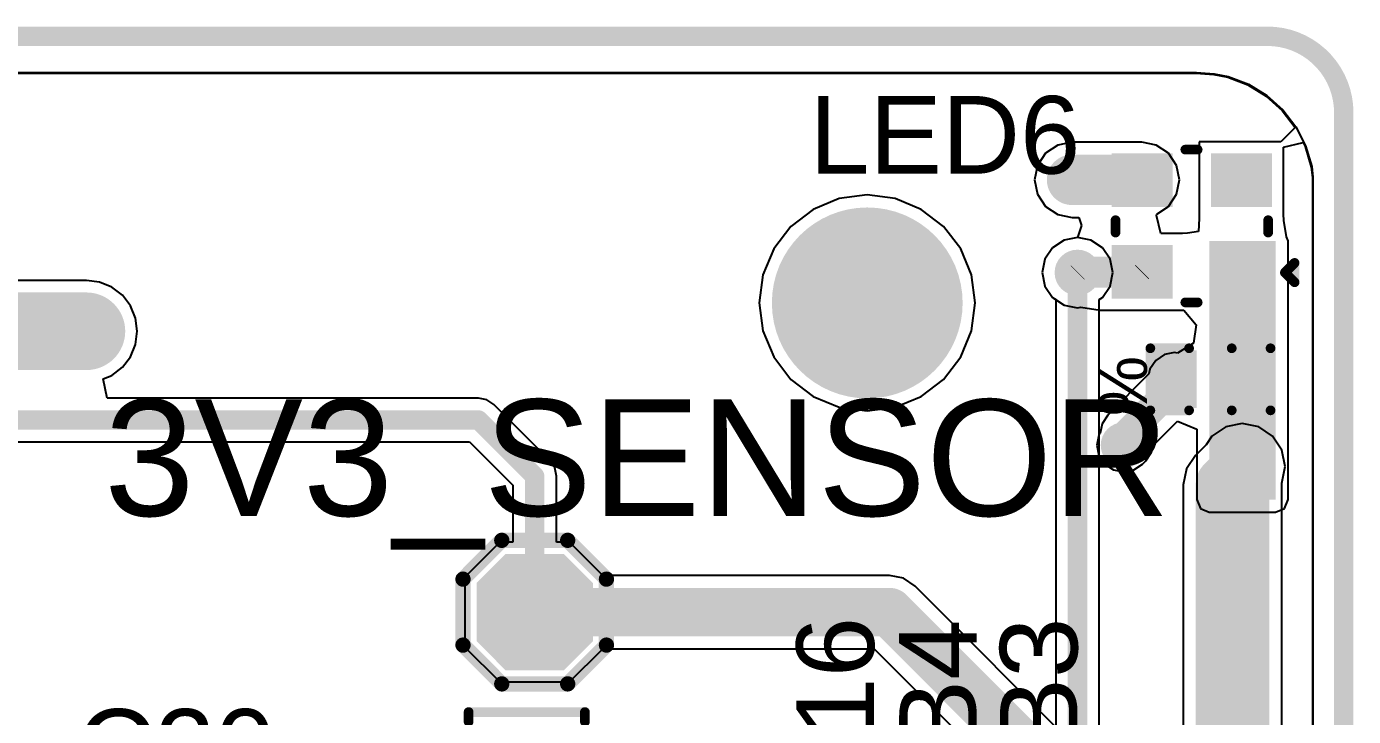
# Model space of a CAD drawing. Header units: millimetres. Extents: x -0.15 to 3.79, y -0.54 to 3.26.
# Drawn here: x 3.11 to 3.794, y 2.661 to 3.017 of the extents above; entities that cross this region are included whole.
import ezdxf

# ---------------------------------------------------------------- set-up
doc = ezdxf.new("R2010")
doc.units = ezdxf.units.MM
doc.header["$MEASUREMENT"] = 0
for name, color, linetype in [('BottomLayer', 5, 'Continuous'), ('BottomSolder', 6, 'Continuous'), ('Mechanical2', 216, 'Continuous'), ('MultiLayer', 9, 'Continuous'), ('PadHoleLayer', 156, 'Continuous'), ('TopLayer', 1, 'Continuous'), ('TopOverlay', 2, 'Continuous'), ('TopPaste', 8, 'Continuous'), ('TopSolder', 216, 'Continuous'), ('ViaHoleLayer', 16, 'Continuous')]:
    doc.layers.add(name, color=color, linetype=linetype)
doc.styles.add('Arial', font='', dxfattribs={"height": 0.2})
doc.styles.get('Arial').set_extended_font_data('Arial')

# ---------------------------------------------------------------- blocks, each defined once
blk = doc.blocks.new('SOT_25_5_75')
at = {"layer": 'TopLayer'}
for points in [[(-0.06693, 0.05118), (-0.02756, 0.05118), (-0.02756, 0.02362), (-0.06693, 0.02362)], [(0.02756, 0.05118), (0.06693, 0.05118), (0.06693, 0.02362), (0.02756, 0.02362)], [(-0.06693, 0.01378), (-0.02756, 0.01378), (-0.02756, -0.01378), (-0.06693, -0.01378)], [(-0.06693, -0.02362), (-0.02756, -0.02362), (-0.02756, -0.05118), (-0.06693, -0.05118)], [(0.02756, -0.02362), (0.06693, -0.02362), (0.06693, -0.05118), (0.02756, -0.05118)]]:
    blk.add_hatch(color=1, dxfattribs=at).paths.add_polyline_path(points)
at = {"layer": 'TopPaste'}
for points in [[(-0.06693, 0.05118), (-0.02756, 0.05118), (-0.02756, 0.02362), (-0.06693, 0.02362)], [(0.02756, 0.05118), (0.06693, 0.05118), (0.06693, 0.02362), (0.02756, 0.02362)], [(-0.06693, 0.01378), (-0.02756, 0.01378), (-0.02756, -0.01378), (-0.06693, -0.01378)], [(-0.06693, -0.02362), (-0.02756, -0.02362), (-0.02756, -0.05118), (-0.06693, -0.05118)], [(0.02756, -0.02362), (0.06693, -0.02362), (0.06693, -0.05118), (0.02756, -0.05118)]]:
    blk.add_hatch(color=8, dxfattribs=at).paths.add_polyline_path(points)
at = {"layer": 'TopSolder'}
for points in [[(-0.06693, 0.05118), (-0.02756, 0.05118), (-0.02756, 0.02362), (-0.06693, 0.02362)], [(0.02756, 0.05118), (0.06693, 0.05118), (0.06693, 0.02362), (0.02756, 0.02362)], [(-0.06693, 0.01378), (-0.02756, 0.01378), (-0.02756, -0.01378), (-0.06693, -0.01378)], [(-0.06693, -0.02362), (-0.02756, -0.02362), (-0.02756, -0.05118), (-0.06693, -0.05118)], [(0.02756, -0.02362), (0.06693, -0.02362), (0.06693, -0.05118), (0.02756, -0.05118)]]:
    blk.add_hatch(color=216, dxfattribs=at).paths.add_polyline_path(points)
at = {"layer": 'TopOverlay', "const_width": 0.005}
for points in [[(-0.03, 0.061), (-0.03, 0.056)], [(0.03, 0.061), (-0.03, 0.061)], [(0.03, 0.061), (0.03, 0.056)], [(-0.078, 0.042), (-0.078, 0.032)], [(-0.073, 0.037), (-0.078, 0.042)], [(-0.073, 0.037), (-0.078, 0.032)], [(-0.03, -0.056), (-0.03, -0.061)], [(0.03, -0.056), (0.03, -0.061)], [(0.03, -0.061), (-0.03, -0.061)]]:
    blk.add_lwpolyline(points, dxfattribs=at)
at = {"layer": 'TopOverlay', "const_width": 0.0025}
for points in [[(-0.03125, 0.061, 1), (-0.02875, 0.061, 1)], [(-0.03125, 0.061, 1), (-0.02875, 0.061, 1)], [(0.02875, 0.061, 1), (0.03125, 0.061, 1)], [(0.02875, 0.061, 1), (0.03125, 0.061, 1)], [(-0.03125, 0.056, 1), (-0.02875, 0.056, 1)], [(0.02875, 0.056, 1), (0.03125, 0.056, 1)], [(-0.07925, 0.042, 1), (-0.07675, 0.042, 1)], [(-0.07925, 0.042, 1), (-0.07675, 0.042, 1)], [(-0.07925, 0.032, 1), (-0.07675, 0.032, 1)], [(-0.07925, 0.032, 1), (-0.07675, 0.032, 1)], [(-0.07425, 0.037, 1), (-0.07175, 0.037, 1)], [(-0.07425, 0.037, 1), (-0.07175, 0.037, 1)], [(-0.03125, -0.056, 1), (-0.02875, -0.056, 1)], [(0.02875, -0.056, 1), (0.03125, -0.056, 1)], [(-0.03125, -0.061, 1), (-0.02875, -0.061, 1)], [(-0.03125, -0.061, 1), (-0.02875, -0.061, 1)], [(0.02875, -0.061, 1), (0.03125, -0.061, 1)], [(0.02875, -0.061, 1), (0.03125, -0.061, 1)]]:
    blk.add_lwpolyline(points, format="xyb", close=True, dxfattribs=at)
blk = doc.blocks.new('T__________138')
at = {"layer": 'TopLayer'}
blk.add_hatch(color=1, dxfattribs=at).paths.add_polyline_path([(0.015, 0.03), (-0.015, 0.03), (-0.03, 0.015), (-0.03, -0.015), (-0.015, -0.03), (0.015, -0.03), (0.03, -0.015), (0.03, 0.015)])
at = {"layer": 'TopPaste'}
blk.add_hatch(color=8, dxfattribs=at).paths.add_polyline_path([(0.015, 0.03), (-0.015, 0.03), (-0.03, 0.015), (-0.03, -0.015), (-0.015, -0.03), (0.015, -0.03), (0.03, -0.015), (0.03, 0.015)])
at = {"layer": 'TopSolder'}
blk.add_hatch(color=216, dxfattribs=at).paths.add_polyline_path([(0.015, 0.03), (-0.015, 0.03), (-0.03, 0.015), (-0.03, -0.015), (-0.015, -0.03), (0.015, -0.03), (0.03, -0.015), (0.03, 0.015)])
at = {"layer": 'TopOverlay', "const_width": 0.00787}
for points in [[(-0.037, 0.017), (-0.017, 0.037)], [(-0.017, 0.037), (0.017, 0.037)], [(-0.017, 0.037), (0.017, 0.037)], [(0.017, 0.037), (0.037, 0.017)], [(-0.037, -0.017), (-0.037, 0.017)], [(0.037, -0.017), (0.037, 0.017)], [(-0.037, -0.017), (-0.017, -0.037)], [(0.017, -0.037), (0.037, -0.017)], [(-0.017, -0.037), (0.017, -0.037)], [(-0.017, -0.037), (0.017, -0.037)]]:
    blk.add_lwpolyline(points, dxfattribs=at)
at = {"layer": 'TopOverlay', "const_width": 0.00394}
for points in [[(-0.01897, 0.037, 1), (-0.01503, 0.037, 1)], [(-0.01897, 0.037, 1), (-0.01503, 0.037, 1)], [(-0.01897, 0.037, 1), (-0.01503, 0.037, 1)], [(0.01503, 0.037, 1), (0.01897, 0.037, 1)], [(0.01503, 0.037, 1), (0.01897, 0.037, 1)], [(0.01503, 0.037, 1), (0.01897, 0.037, 1)], [(-0.03897, 0.017, 1), (-0.03503, 0.017, 1)], [(-0.03897, 0.017, 1), (-0.03503, 0.017, 1)], [(0.03503, 0.017, 1), (0.03897, 0.017, 1)], [(0.03503, 0.017, 1), (0.03897, 0.017, 1)], [(-0.03897, -0.017, 1), (-0.03503, -0.017, 1)], [(-0.03897, -0.017, 1), (-0.03503, -0.017, 1)], [(0.03503, -0.017, 1), (0.03897, -0.017, 1)], [(0.03503, -0.017, 1), (0.03897, -0.017, 1)], [(-0.01897, -0.037, 1), (-0.01503, -0.037, 1)], [(-0.01897, -0.037, 1), (-0.01503, -0.037, 1)], [(-0.01897, -0.037, 1), (-0.01503, -0.037, 1)], [(0.01503, -0.037, 1), (0.01897, -0.037, 1)], [(0.01503, -0.037, 1), (0.01897, -0.037, 1)], [(0.01503, -0.037, 1), (0.01897, -0.037, 1)]]:
    blk.add_lwpolyline(points, format="xyb", close=True, dxfattribs=at)
blk = doc.blocks.new('SK6812_EC20_140')
at = {"layer": 'TopLayer'}
for points in [[(-0.04134, 0.0374), (-0.00984, 0.0374), (-0.00984, 0.00984), (-0.04134, 0.00984)], [(0.00984, 0.0374), (0.04134, 0.0374), (0.04134, 0.00984), (0.00984, 0.00984)], [(-0.04134, -0.00984), (-0.00984, -0.00984), (-0.00984, -0.0374), (-0.04134, -0.0374)], [(0.00984, -0.00984), (0.04134, -0.00984), (0.04134, -0.0374), (0.00984, -0.0374)]]:
    blk.add_hatch(color=1, dxfattribs=at).paths.add_polyline_path(points)
at = {"layer": 'TopPaste'}
for points in [[(-0.04134, 0.0374), (-0.00984, 0.0374), (-0.00984, 0.00984), (-0.04134, 0.00984)], [(0.00984, 0.0374), (0.04134, 0.0374), (0.04134, 0.00984), (0.00984, 0.00984)], [(-0.04134, -0.00984), (-0.00984, -0.00984), (-0.00984, -0.0374), (-0.04134, -0.0374)], [(0.00984, -0.00984), (0.04134, -0.00984), (0.04134, -0.0374), (0.00984, -0.0374)]]:
    blk.add_hatch(color=8, dxfattribs=at).paths.add_polyline_path(points)
at = {"layer": 'TopSolder'}
for points in [[(-0.04134, 0.0374), (-0.00984, 0.0374), (-0.00984, 0.00984), (-0.04134, 0.00984)], [(0.00984, 0.0374), (0.04134, 0.0374), (0.04134, 0.00984), (0.00984, 0.00984)], [(-0.04134, -0.00984), (-0.00984, -0.00984), (-0.00984, -0.0374), (-0.04134, -0.0374)], [(0.00984, -0.00984), (0.04134, -0.00984), (0.04134, -0.0374), (0.00984, -0.0374)]]:
    blk.add_hatch(color=216, dxfattribs=at).paths.add_polyline_path(points)
at = {"layer": 'TopOverlay', "const_width": 0.005}
for points in [[(-0.00337, 0.03937), (0.003, 0.03937)], [(-0.03937, -0.00337), (-0.03937, 0.003)], [(0.03937, -0.00337), (0.03937, 0.003)], [(0.048, -0.024), (0.053, -0.019)], [(0.053, -0.029), (0.053, -0.019)], [(0.048, -0.024), (0.053, -0.029)], [(-0.00337, -0.03937), (0.003, -0.03937)]]:
    blk.add_lwpolyline(points, dxfattribs=at)
at = {"layer": 'TopOverlay', "const_width": 0.0025}
for points in [[(-0.00462, 0.03937, 1), (-0.00212, 0.03937, 1)], [(0.00175, 0.03937, 1), (0.00425, 0.03937, 1)], [(-0.04062, 0.003, 1), (-0.03812, 0.003, 1)], [(0.03812, 0.003, 1), (0.04062, 0.003, 1)], [(-0.04062, -0.00337, 1), (-0.03812, -0.00337, 1)], [(0.03812, -0.00337, 1), (0.04062, -0.00337, 1)], [(0.05175, -0.019, 1), (0.05425, -0.019, 1)], [(0.05175, -0.019, 1), (0.05425, -0.019, 1)], [(0.04675, -0.024, 1), (0.04925, -0.024, 1)], [(0.04675, -0.024, 1), (0.04925, -0.024, 1)], [(0.05175, -0.029, 1), (0.05425, -0.029, 1)], [(0.05175, -0.029, 1), (0.05425, -0.029, 1)], [(-0.00462, -0.03937, 1), (-0.00212, -0.03937, 1)], [(0.00175, -0.03937, 1), (0.00425, -0.03937, 1)]]:
    blk.add_lwpolyline(points, format="xyb", close=True, dxfattribs=at)
blk = doc.blocks.new('C___0402_154')
at = {"layer": 'TopLayer'}
for points in [[(-0.0275, -0.0125), (-0.0275, 0.0125), (-0.0095, 0.0125), (-0.0095, -0.0125)], [(0.0095, -0.0125), (0.0095, 0.0125), (0.0275, 0.0125), (0.0275, -0.0125)]]:
    blk.add_hatch(color=1, dxfattribs=at).paths.add_polyline_path(points)
at = {"layer": 'TopPaste'}
for points in [[(-0.0275, -0.0125), (-0.0275, 0.0125), (-0.0095, 0.0125), (-0.0095, -0.0125)], [(0.0095, -0.0125), (0.0095, 0.0125), (0.0275, 0.0125), (0.0275, -0.0125)]]:
    blk.add_hatch(color=8, dxfattribs=at).paths.add_polyline_path(points)
at = {"layer": 'TopSolder'}
for points in [[(-0.02986, -0.01486), (-0.02986, 0.01486), (-0.00714, 0.01486), (-0.00714, -0.01486)], [(0.00714, -0.01486), (0.00714, 0.01486), (0.02986, 0.01486), (0.02986, -0.01486)]]:
    blk.add_hatch(color=216, dxfattribs=at).paths.add_polyline_path(points)
at = {"layer": 'TopOverlay', "const_width": 0.005}
for points in [[(-0.031, 0.016), (-0.031, -0.016)], [(-0.011, 0.016), (-0.031, 0.016)], [(0.031, 0.016), (0.011, 0.016)], [(0.031, 0.016), (0.031, -0.016)], [(-0.011, -0.016), (-0.031, -0.016)], [(0.031, -0.016), (0.011, -0.016)]]:
    blk.add_lwpolyline(points, dxfattribs=at)
at = {"layer": 'TopOverlay', "const_width": 0.0025}
for points in [[(-0.03225, 0.016, 1), (-0.02975, 0.016, 1)], [(-0.03225, 0.016, 1), (-0.02975, 0.016, 1)], [(-0.01225, 0.016, 1), (-0.00975, 0.016, 1)], [(0.00975, 0.016, 1), (0.01225, 0.016, 1)], [(0.02975, 0.016, 1), (0.03225, 0.016, 1)], [(0.02975, 0.016, 1), (0.03225, 0.016, 1)], [(-0.03225, -0.016, 1), (-0.02975, -0.016, 1)], [(-0.03225, -0.016, 1), (-0.02975, -0.016, 1)], [(-0.01225, -0.016, 1), (-0.00975, -0.016, 1)], [(0.00975, -0.016, 1), (0.01225, -0.016, 1)], [(0.02975, -0.016, 1), (0.03225, -0.016, 1)], [(0.02975, -0.016, 1), (0.03225, -0.016, 1)]]:
    blk.add_lwpolyline(points, format="xyb", close=True, dxfattribs=at)

msp = doc.modelspace()

# ---------------------------------------------------------------- hatches: boundary and pattern name
at = {"layer": 'BottomLayer'}
h = msp.add_hatch(color=5, dxfattribs=at)
edge = h.paths.add_edge_path()
edge.add_arc((3.649, 2.938), 0.01181, 0, 360)
h = msp.add_hatch(color=5, dxfattribs=at)
edge = h.paths.add_edge_path()
edge.add_arc((3.54355, 2.87436), 0.04921, 0, 360)
h = msp.add_hatch(color=5, dxfattribs=at)
edge = h.paths.add_edge_path()
edge.add_arc((3.652, 2.89), 0.01181, 0, 360)
h = msp.add_hatch(color=5, dxfattribs=at)
edge = h.paths.add_edge_path()
edge.add_arc((3.14076, 2.85976), 0.01181, 0, 360)
h = msp.add_hatch(color=5, dxfattribs=at)
edge = h.paths.add_edge_path()
edge.add_arc((3.67581, 2.801), 0.01181, 0, 360)
h = msp.add_hatch(color=5, dxfattribs=at)
edge = h.paths.add_edge_path()
edge.add_arc((3.737, 2.79), 0.01575, 0, 360)
at = {"layer": 'BottomSolder'}
h = msp.add_hatch(color=6, dxfattribs=at)
edge = h.paths.add_edge_path()
edge.add_arc((3.649, 2.938), 0.00591, 0, 360)
h = msp.add_hatch(color=6, dxfattribs=at)
edge = h.paths.add_edge_path()
edge.add_arc((3.54355, 2.87436), 0.04921, 0, 360)
h = msp.add_hatch(color=6, dxfattribs=at)
edge = h.paths.add_edge_path()
edge.add_arc((3.652, 2.89), 0.00591, 0, 360)
h = msp.add_hatch(color=6, dxfattribs=at)
edge = h.paths.add_edge_path()
edge.add_arc((3.14076, 2.85976), 0.00591, 0, 360)
h = msp.add_hatch(color=6, dxfattribs=at)
edge = h.paths.add_edge_path()
edge.add_arc((3.67581, 2.801), 0.00591, 0, 360)
h = msp.add_hatch(color=6, dxfattribs=at)
edge = h.paths.add_edge_path()
edge.add_arc((3.737, 2.79), 0.00787, 0, 360)
at = {"layer": 'MultiLayer'}
h = msp.add_hatch(color=9, dxfattribs=at)
edge = h.paths.add_edge_path()
edge.add_arc((3.54355, 2.87436), 0.04921, 0, 360)
at = {"layer": 'PadHoleLayer'}
h = msp.add_hatch(color=156, dxfattribs=at)
edge = h.paths.add_edge_path()
edge.add_arc((3.54355, 2.87436), 0.04921, 0, 360)
at = {"layer": 'TopLayer'}
h = msp.add_hatch(color=1, dxfattribs=at)
edge = h.paths.add_edge_path()
edge.add_arc((3.649, 2.938), 0.01181, 0, 360)
h = msp.add_hatch(color=1, dxfattribs=at)
edge = h.paths.add_edge_path()
edge.add_arc((3.54355, 2.87436), 0.04921, 0, 360)
msp.add_hatch(color=1, dxfattribs=at).paths.add_polyline_path([(3.72, 2.773), (3.75418, 2.773), (3.75418, 2.90635), (3.72, 2.90635)])
h = msp.add_hatch(color=1, dxfattribs=at)
edge = h.paths.add_edge_path()
edge.add_arc((3.652, 2.89), 0.01181, 0, 360)
h = msp.add_hatch(color=1, dxfattribs=at)
edge = h.paths.add_edge_path()
edge.add_arc((3.14076, 2.85976), 0.01181, 0, 360)
h = msp.add_hatch(color=1, dxfattribs=at)
edge = h.paths.add_edge_path()
edge.add_arc((3.67581, 2.801), 0.01181, 0, 360)
h = msp.add_hatch(color=1, dxfattribs=at)
edge = h.paths.add_edge_path()
edge.add_arc((3.737, 2.79), 0.01575, 0, 360)
at = {"layer": 'TopSolder'}
h = msp.add_hatch(color=216, dxfattribs=at)
edge = h.paths.add_edge_path()
edge.add_arc((3.649, 2.938), 0.00591, 0, 360)
h = msp.add_hatch(color=216, dxfattribs=at)
edge = h.paths.add_edge_path()
edge.add_arc((3.54355, 2.87436), 0.04921, 0, 360)
h = msp.add_hatch(color=216, dxfattribs=at)
edge = h.paths.add_edge_path()
edge.add_arc((3.652, 2.89), 0.00591, 0, 360)
h = msp.add_hatch(color=216, dxfattribs=at)
edge = h.paths.add_edge_path()
edge.add_arc((3.14076, 2.85976), 0.00591, 0, 360)
h = msp.add_hatch(color=216, dxfattribs=at)
edge = h.paths.add_edge_path()
edge.add_arc((3.67581, 2.801), 0.00591, 0, 360)
h = msp.add_hatch(color=216, dxfattribs=at)
edge = h.paths.add_edge_path()
edge.add_arc((3.737, 2.79), 0.00787, 0, 360)
at = {"layer": 'ViaHoleLayer'}
h = msp.add_hatch(color=16, dxfattribs=at)
edge = h.paths.add_edge_path()
edge.add_arc((3.649, 2.938), 0.00591, 0, 360)
h = msp.add_hatch(color=16, dxfattribs=at)
edge = h.paths.add_edge_path()
edge.add_arc((3.652, 2.89), 0.00591, 0, 360)
h = msp.add_hatch(color=16, dxfattribs=at)
edge = h.paths.add_edge_path()
edge.add_arc((3.14076, 2.85976), 0.00591, 0, 360)
h = msp.add_hatch(color=16, dxfattribs=at)
edge = h.paths.add_edge_path()
edge.add_arc((3.67581, 2.801), 0.00591, 0, 360)
h = msp.add_hatch(color=16, dxfattribs=at)
edge = h.paths.add_edge_path()
edge.add_arc((3.737, 2.79), 0.00787, 0, 360)

# ---------------------------------------------------------------- linework, layer by layer
at = {"layer": 'BottomLayer'}
for p, q in [((0.69214, 2.99309), (3.71336, 2.99309)), ((3.71336, 2.99309), (3.71336, 2.99309)), ((3.71336, 2.99309), (3.71336, 2.99309)), ((3.71336, 2.99309), (3.71336, 2.99309)), ((3.71336, 2.99309), (3.72257, 2.99241)), ((3.72257, 2.99241), (3.7298, 2.99108)), ((3.7298, 2.99108), (3.74015, 2.98711)), ((3.74015, 2.98711), (3.7496, 2.98133)), ((3.7496, 2.98133), (3.75785, 2.97393)), ((3.75785, 2.97393), (3.76461, 2.96515)), ((3.76461, 2.96515), (3.76966, 2.95529)), ((3.76966, 2.95529), (3.77284, 2.94467)), ((3.77284, 2.94467), (3.77343, 2.93916)), ((3.77343, 2.93916), (3.77306, -0.45241)), ((3.54355, 2.93005), (3.52914, 2.92815)), ((3.55797, 2.92815), (3.54355, 2.93005)), ((3.52914, 2.92815), (3.51571, 2.92259)), ((3.5714, 2.92259), (3.55797, 2.92815)), ((3.51571, 2.92259), (3.50418, 2.91374)), ((3.58293, 2.91374), (3.5714, 2.92259)), ((3.50418, 2.91374), (3.49532, 2.90221)), ((3.59178, 2.90221), (3.58293, 2.91374)), ((3.63916, 2.90284), (3.63522, 2.89695)), ((3.64505, 2.90678), (3.63916, 2.90284)), ((3.652, 2.90816), (3.64505, 2.90678)), ((3.65895, 2.90678), (3.652, 2.90816)), ((3.66484, 2.90284), (3.65895, 2.90678)), ((3.66878, 2.89695), (3.66484, 2.90284)), ((3.49532, 2.90221), (3.48976, 2.88878)), ((3.59734, 2.88878), (3.59178, 2.90221)), ((3.63522, 2.89695), (3.63384, 2.89)), ((3.67016, 2.89), (3.66878, 2.89695)), ((3.48976, 2.88878), (3.48786, 2.87436)), ((3.59924, 2.87436), (3.59734, 2.88878)), ((3.63384, 2.89), (3.63522, 2.88305)), ((3.66878, 2.88305), (3.67016, 2.89)), ((3.63522, 2.88305), (3.63916, 2.87716)), ((3.66484, 2.87716), (3.66878, 2.88305)), ((3.63916, 2.87716), (3.64078, 2.87607)), ((3.64078, 2.87607), (3.64078, 2.38519)), ((3.66322, 2.87607), (3.66484, 2.87716)), ((3.66322, 2.38983), (3.66322, 2.87607)), ((3.48786, 2.87436), (3.48976, 2.85995)), ((3.59734, 2.85995), (3.59924, 2.87436)), ((3.48976, 2.85995), (3.49532, 2.84652)), ((3.59178, 2.84652), (3.59734, 2.85995)), ((3.49532, 2.84652), (3.50418, 2.83498)), ((3.58293, 2.83498), (3.59178, 2.84652)), ((3.50418, 2.83498), (3.51571, 2.82613)), ((3.5714, 2.82613), (3.58293, 2.83498)), ((3.51571, 2.82613), (3.52914, 2.82057)), ((3.52914, 2.82057), (3.54355, 2.81867)), ((3.54355, 2.81867), (3.55797, 2.82057)), ((3.55797, 2.82057), (3.5714, 2.82613)), ((3.72851, 2.81049), (3.72132, 2.80568)), ((3.737, 2.81217), (3.72851, 2.81049)), ((3.74549, 2.81049), (3.737, 2.81217)), ((3.75268, 2.80568), (3.74549, 2.81049)), ((3.71833, 2.80121), (3.71286, 2.79574)), ((3.72132, 2.80568), (3.71833, 2.80121)), ((3.75749, 2.79849), (3.75268, 2.80568)), ((3.71286, 2.79574), (3.70822, 2.78879)), ((3.75917, 2.79), (3.75749, 2.79849)), ((3.70822, 2.78879), (3.70659, 2.7806)), ((3.75749, 2.78151), (3.75917, 2.79)), ((3.70659, 2.7806), (3.70659, 2.36725)), ((3.75741, 2.7814), (3.75749, 2.78151)), ((3.75741, -0.29887), (3.75741, 2.7814))]:
    msp.add_line(p, q, dxfattribs=at)
for points, const_width in [([(3.652, 2.38519), (3.652, 2.89)], 0.01), ([(3.728, 2.7806), (3.737, 2.7896)], 0.03), ([(3.736, 2.7886), (3.73671, 2.78931)], 0.03), ([(3.736, -0.30707), (3.736, 2.7886)], 0.03), ([(3.737, 2.7896), (3.737, 2.79)], 0.03), ([(3.728, 2.23883), (3.728, 2.7806)], 0.03)]:
    msp.add_lwpolyline(points, dxfattribs=dict(at, const_width=const_width))
for points, const_width in [([(3.6495, 2.89, 1), (3.6545, 2.89, 1)], 0.005), ([(3.7285, 2.7886, 1), (3.7435, 2.7886, 1)], 0.015), ([(3.7285, 2.7886, 1), (3.7435, 2.7886, 1)], 0.015), ([(3.72921, 2.78931, 1), (3.74421, 2.78931, 1)], 0.015), ([(3.7295, 2.79, 1), (3.7445, 2.79, 1)], 0.015), ([(3.7295, 2.7896, 1), (3.7445, 2.7896, 1)], 0.015), ([(3.7295, 2.7896, 1), (3.7445, 2.7896, 1)], 0.015), ([(3.7205, 2.7806, 1), (3.7355, 2.7806, 1)], 0.015), ([(3.7205, 2.7806, 1), (3.7355, 2.7806, 1)], 0.015)]:
    msp.add_lwpolyline(points, format="xyb", close=True, dxfattribs=dict(at, const_width=const_width))
at = {"layer": 'Mechanical2', "const_width": 0.01}
for points in [[(-0.10827, 3.01181), (3.75, 3.01181)], [(3.78937, -0.49213), (3.78937, 2.97244)]]:
    msp.add_lwpolyline(points, dxfattribs=at)
at = {"layer": 'Mechanical2', "const_width": 0.005}
for points in [[(3.7475, 3.01181, 1), (3.7525, 3.01181, 1)], [(3.7475, 3.01181, 1), (3.7525, 3.01181, 1)], [(3.78687, 2.97244, 1), (3.79187, 2.97244, 1)], [(3.78687, 2.97244, 1), (3.79187, 2.97244, 1)]]:
    msp.add_lwpolyline(points, format="xyb", close=True, dxfattribs=at)
at = {"layer": 'Mechanical2', "const_width": 0.01}
msp.add_lwpolyline([(3.75, 3.01181, -0.414214), (3.78937, 2.97244)], format="xyb", dxfattribs=at)
at = {"layer": 'TopLayer'}
for p, q in [((1.17338, 2.99274), (3.71311, 2.99274)), ((3.71311, 2.99274), (3.71311, 2.99274)), ((3.71311, 2.99274), (3.71311, 2.99274)), ((3.71311, 2.99274), (3.71312, 2.99274)), ((3.71312, 2.99274), (3.72233, 2.99206)), ((3.72233, 2.99206), (3.72955, 2.99073)), ((3.72955, 2.99073), (3.7399, 2.98677)), ((3.7399, 2.98677), (3.74936, 2.98099)), ((3.74936, 2.98099), (3.7576, 2.97358)), ((3.7576, 2.97358), (3.76436, 2.9648)), ((3.76436, 2.9648), (3.75692, 2.9574)), ((3.64919, 2.95718), (3.64178, 2.95571)), ((3.68522, 2.95718), (3.64919, 2.95718)), ((3.69263, 2.95571), (3.68522, 2.95718)), ((3.74949, 2.9574), (3.71484, 2.9574)), ((3.71484, 2.9574), (3.71484, 2.92153)), ((3.75692, 2.9574), (3.74949, 2.9574)), ((3.63549, 2.95151), (3.63129, 2.94522)), ((3.64178, 2.95571), (3.63549, 2.95151)), ((3.69892, 2.95151), (3.69263, 2.95571)), ((3.70312, 2.94522), (3.69892, 2.95151)), ((3.75834, 2.95463), (3.76834, 2.95705)), ((3.75834, 2.948), (3.75834, 2.95463)), ((3.76834, 2.95705), (3.76942, 2.95494)), ((3.76942, 2.95494), (3.77259, 2.94432)), ((3.63129, 2.94522), (3.62982, 2.93781)), ((3.70459, 2.93781), (3.70312, 2.94522)), ((3.75834, 2.94799), (3.75834, 2.948)), ((3.75834, 2.948), (3.75834, 2.948)), ((3.75834, 2.92018), (3.75834, 2.94799)), ((3.77259, 2.94432), (3.77319, 2.93881)), ((3.62982, 2.93781), (3.63129, 2.9304)), ((3.70312, 2.9304), (3.70459, 2.93781)), ((3.77319, 2.93881), (3.77315, 2.56605)), ((3.54355, 2.93005), (3.52914, 2.92815)), ((3.55797, 2.92815), (3.54355, 2.93005)), ((3.63129, 2.9304), (3.63549, 2.92411)), ((3.69892, 2.92411), (3.70312, 2.9304)), ((3.52914, 2.92815), (3.51571, 2.92259)), ((3.5714, 2.92259), (3.55797, 2.92815)), ((3.63549, 2.92411), (3.64178, 2.91991)), ((3.693, 2.92016), (3.69892, 2.92411)), ((3.51571, 2.92259), (3.50418, 2.91374)), ((3.58293, 2.91374), (3.5714, 2.92259)), ((3.64178, 2.91991), (3.64919, 2.91844)), ((3.64919, 2.91844), (3.65264, 2.91844)), ((3.65264, 2.91844), (3.65408, 2.91434)), ((3.69284, 2.9194), (3.693, 2.92016)), ((3.69495, 2.91016), (3.69284, 2.9194)), ((3.71484, 2.91784), (3.71442, 2.91115)), ((3.71484, 2.92153), (3.71484, 2.91784)), ((3.7585, 2.91683), (3.75834, 2.92018)), ((3.75981, 2.90845), (3.7585, 2.91683)), ((3.50418, 2.91374), (3.49532, 2.90221)), ((3.59178, 2.90221), (3.58293, 2.91374)), ((3.65408, 2.91434), (3.652, 2.90816)), ((3.70427, 2.91016), (3.69495, 2.91016)), ((3.70617, 2.91016), (3.70427, 2.91016)), ((3.7088, 2.91038), (3.70617, 2.91016)), ((3.71442, 2.91115), (3.7088, 2.91038)), ((3.63916, 2.90284), (3.63522, 2.89695)), ((3.64505, 2.90678), (3.63916, 2.90284)), ((3.652, 2.90816), (3.64505, 2.90678)), ((3.76068, 2.90635), (3.75981, 2.90845)), ((3.76068, 2.773), (3.76068, 2.90635)), ((3.49532, 2.90221), (3.48976, 2.88878)), ((3.59734, 2.88878), (3.59178, 2.90221)), ((3.63522, 2.89695), (3.63384, 2.89)), ((3.48976, 2.88878), (3.48786, 2.87436)), ((3.59924, 2.87436), (3.59734, 2.88878)), ((3.63384, 2.89), (3.63522, 2.88305)), ((3.14076, 2.88598), (3.06551, 2.88598)), ((3.14754, 2.88509), (3.14076, 2.88598)), ((3.15387, 2.88247), (3.14754, 2.88509)), ((3.1593, 2.8783), (3.15387, 2.88247)), ((3.63522, 2.88305), (3.63916, 2.87716)), ((3.16347, 2.87287), (3.1593, 2.8783)), ((3.63916, 2.87716), (3.64505, 2.87322)), ((3.16609, 2.86654), (3.16347, 2.87287)), ((3.48786, 2.87436), (3.48976, 2.85995)), ((3.59734, 2.85995), (3.59924, 2.87436)), ((3.64505, 2.87322), (3.652, 2.87184)), ((3.652, 2.87184), (3.65366, 2.87217)), ((3.65366, 2.87217), (3.66366, 2.8706)), ((3.66366, 2.8706), (3.66366, 2.8706)), ((3.66366, 2.8706), (3.70351, 2.8706)), ((3.70351, 2.8706), (3.70687, 2.8706)), ((3.70687, 2.8706), (3.71329, 2.86314)), ((3.16698, 2.85976), (3.16609, 2.86654)), ((3.71329, 2.86314), (3.71188, 2.8537)), ((3.16609, 2.85297), (3.16698, 2.85976)), ((3.48976, 2.85995), (3.49532, 2.84652)), ((3.59178, 2.84652), (3.59734, 2.85995)), ((3.16347, 2.84664), (3.16609, 2.85297)), ((3.69683, 2.84771), (3.69236, 2.84473)), ((3.70209, 2.84876), (3.69683, 2.84771)), ((3.70351, 2.84848), (3.70209, 2.84876)), ((3.71188, 2.8537), (3.70351, 2.84848)), ((3.15387, 2.83704), (3.1593, 2.84121)), ((3.1593, 2.84121), (3.16347, 2.84664)), ((3.49532, 2.84652), (3.50418, 2.83498)), ((3.58293, 2.83498), (3.59178, 2.84652)), ((3.69236, 2.84473), (3.68938, 2.84026)), ((3.14945, 2.83522), (3.15387, 2.83704)), ((3.15144, 2.82522), (3.14945, 2.83522)), ((3.50418, 2.83498), (3.51571, 2.82613)), ((3.5714, 2.82613), (3.58293, 2.83498)), ((3.68888, 2.83774), (3.66773, 2.81659)), ((3.68938, 2.84026), (3.68888, 2.83774)), ((3.343, 2.82522), (3.15144, 2.82522)), ((3.34729, 2.82436), (3.343, 2.82522)), ((3.343, 2.82522), (3.343, 2.82522)), ((3.35093, 2.82193), (3.34729, 2.82436)), ((3.37993, 2.79293), (3.35093, 2.82193)), ((3.51571, 2.82613), (3.52914, 2.82057)), ((3.52914, 2.82057), (3.54355, 2.81867)), ((3.54355, 2.81867), (3.55797, 2.82057)), ((3.55797, 2.82057), (3.5714, 2.82613)), ((3.66773, 2.81659), (3.66474, 2.81213)), ((3.69085, 2.80079), (3.70351, 2.81344)), ((3.70351, 2.81344), (3.71351, 2.8093)), ((3.66378, 2.8073), (3.66309, 2.80627)), ((3.66474, 2.81213), (3.66378, 2.8073)), ((3.71351, 2.8093), (3.71351, 2.773)), ((3.0912, 2.80278), (3.33835, 2.80278)), ((3.33835, 2.80278), (3.36078, 2.78035)), ((3.66309, 2.80627), (3.66205, 2.801)), ((3.66205, 2.801), (3.66309, 2.79573)), ((3.69018, 2.79738), (3.69085, 2.80079)), ((3.38236, 2.78929), (3.37993, 2.79293)), ((3.66309, 2.79573), (3.66608, 2.79127)), ((3.68554, 2.79127), (3.68719, 2.79292)), ((3.68719, 2.79292), (3.69018, 2.79738)), ((3.38322, 2.785), (3.38236, 2.78929)), ((3.66608, 2.79127), (3.67054, 2.78828)), ((3.67054, 2.78828), (3.67581, 2.78724)), ((3.67581, 2.78724), (3.68108, 2.78828)), ((3.68108, 2.78828), (3.68554, 2.79127)), ((3.36078, 2.78035), (3.36078, 2.751)), ((3.38322, 2.751), (3.38322, 2.785)), ((3.38322, 2.785), (3.38322, 2.785)), ((3.71351, 2.773), (3.71541, 2.76841)), ((3.75878, 2.76841), (3.76068, 2.773)), ((3.71541, 2.76841), (3.72, 2.76651)), ((3.72, 2.76651), (3.75418, 2.76651)), ((3.75418, 2.76651), (3.75878, 2.76841)), ((3.354, 2.751), (3.336, 2.733)), ((3.36078, 2.751), (3.354, 2.751)), ((3.39, 2.751), (3.38322, 2.751)), ((3.40714, 2.73386), (3.39, 2.751)), ((3.336, 2.733), (3.336, 2.697)), ((3.555, 2.73386), (3.40714, 2.73386)), ((3.56222, 2.73243), (3.555, 2.73386)), ((3.56834, 2.72834), (3.56222, 2.73243)), ((3.6665, 2.63018), (3.56834, 2.72834)), ((3.336, 2.697), (3.354, 2.679)), ((3.39, 2.679), (3.40714, 2.69614)), ((3.40714, 2.69614), (3.54719, 2.69614)), ((3.54719, 2.69614), (3.63323, 2.61009)), ((3.354, 2.679), (3.39, 2.679))]:
    msp.add_line(p, q, dxfattribs=at)
for points, const_width in [([(3.64919, 2.93781), (3.68522, 2.93781)], 0.026), ([(3.649, 2.938), (3.64919, 2.93781)], 0.022), ([(3.68522, 2.93781), (3.68541, 2.93762)], 0.022), ([(3.65219, 2.89019), (3.68522, 2.89019)], 0.016), ([(3.652, 2.89), (3.65219, 2.89019)], 0.01), ([(3.68522, 2.89019), (3.68541, 2.89038)], 0.01), ([(3.06551, 2.85976), (3.14076, 2.85976)], 0.04), ([(3.70209, 2.83149), (3.70209, 2.83499)], 0.015), ([(3.67746, 2.80686), (3.70209, 2.83149)], 0.015), ([(2.877, 2.814), (3.343, 2.814)], 0.01), ([(3.343, 2.814), (3.372, 2.785)], 0.01), ([(3.67746, 2.80265), (3.67746, 2.80686)], 0.015), ([(3.67581, 2.801), (3.67746, 2.80265)], 0.015), ([(3.372, 2.715), (3.372, 2.785)], 0.01), ([(3.372, 2.715), (3.555, 2.715)], 0.025), ([(3.555, 2.715), (3.6555, 2.6145)], 0.025)]:
    msp.add_lwpolyline(points, dxfattribs=dict(at, const_width=const_width))
for points, const_width in [([(3.64269, 2.93781, 1), (3.65569, 2.93781, 1)], 0.013), ([(3.67872, 2.93781, 1), (3.69172, 2.93781, 1)], 0.013), ([(3.6435, 2.938, 1), (3.6545, 2.938, 1)], 0.011), ([(3.64369, 2.93781, 1), (3.65469, 2.93781, 1)], 0.011), ([(3.67972, 2.93781, 1), (3.69072, 2.93781, 1)], 0.011), ([(3.67991, 2.93762, 1), (3.69091, 2.93762, 1)], 0.011), ([(3.64819, 2.89019, 1), (3.65619, 2.89019, 1)], 0.008), ([(3.68122, 2.89019, 1), (3.68922, 2.89019, 1)], 0.008), ([(3.6495, 2.89, 1), (3.6545, 2.89, 1)], 0.005), ([(3.64969, 2.89019, 1), (3.65469, 2.89019, 1)], 0.005), ([(3.68272, 2.89019, 1), (3.68772, 2.89019, 1)], 0.005), ([(3.68291, 2.89038, 1), (3.68791, 2.89038, 1)], 0.005), ([(3.13076, 2.85976, 1), (3.15076, 2.85976, 1)], 0.02), ([(3.69834, 2.83499, 1), (3.70584, 2.83499, 1)], 0.0075), ([(3.69834, 2.83149, 1), (3.70584, 2.83149, 1)], 0.0075), ([(3.69834, 2.83149, 1), (3.70584, 2.83149, 1)], 0.0075), ([(3.3405, 2.814, 1), (3.3455, 2.814, 1)], 0.005), ([(3.3405, 2.814, 1), (3.3455, 2.814, 1)], 0.005), ([(3.67371, 2.80686, 1), (3.68121, 2.80686, 1)], 0.0075), ([(3.67371, 2.80686, 1), (3.68121, 2.80686, 1)], 0.0075), ([(3.67206, 2.801, 1), (3.67956, 2.801, 1)], 0.0075), ([(3.67371, 2.80265, 1), (3.68121, 2.80265, 1)], 0.0075), ([(3.67371, 2.80265, 1), (3.68121, 2.80265, 1)], 0.0075), ([(3.3695, 2.785, 1), (3.3745, 2.785, 1)], 0.005), ([(3.3695, 2.785, 1), (3.3745, 2.785, 1)], 0.005), ([(3.36575, 2.715, 1), (3.37825, 2.715, 1)], 0.0125), ([(3.54875, 2.715, 1), (3.56125, 2.715, 1)], 0.0125), ([(3.54875, 2.715, 1), (3.56125, 2.715, 1)], 0.0125), ([(3.3695, 2.715, 1), (3.3745, 2.715, 1)], 0.005)]:
    msp.add_lwpolyline(points, format="xyb", close=True, dxfattribs=dict(at, const_width=const_width))

# ---------------------------------------------------------------- block references
for name, p in [('SK6812_EC20_140', (3.711, 2.914)), ('T__________138', (3.372, 2.715))]:
    msp.add_blockref(name, p)
at = {"rotation": 180}
for name, p in [('C___0402_154', (3.72059, 2.83499)), ('SOT_25_5_75', (3.36789, 2.6025))]:
    msp.add_blockref(name, p, dxfattribs=at)

# ---------------------------------------------------------------- texts
at = {"layer": 'TopOverlay', "style": 'Arial'}
for s, p in [('LED6', (3.51369, 2.94101)), ('C20', (3.13568, 2.62501))]:
    msp.add_text(s, height=0.04, dxfattribs=at).set_placement(p)
for s, height, rotation, p in [('%', 0.025, 90, (3.6879, 2.81599)), ('3V3_SENSOR', 0.06, 360, (3.1499, 2.76459)), ('C16', 0.04, 90, (3.54699, 2.61002)), ('FB4', 0.04, 90, (3.59999, 2.60868)), ('FB3', 0.04, 90, (3.65199, 2.60968))]:
    msp.add_text(s, height=height, rotation=rotation, dxfattribs=at).set_placement(p)

doc.saveas('drawing.dxf')
